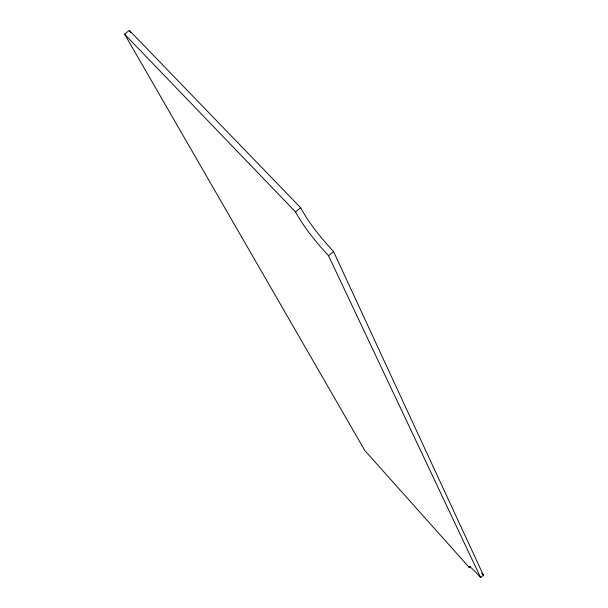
<?xml version="1.0" encoding="UTF-8"?>
<svg xmlns="http://www.w3.org/2000/svg" width="608" height="608" viewBox="0 0 608 608"><rect width="100%" height="100%" fill="white"/><g stroke="black" fill="none" stroke-linecap="round" stroke-linejoin="round"><path stroke-width="0.91" d="M480.639 577.6L483.421 575.206L333.556 251.56C321.184 238.116 309.396 223.881 300.664 207.746L129.344 30.4L124.579 34.147L364.876 450.596L469.194 567.408A22.086 1.664 49.4 0 1 480.639 577.6L328.518 255.71C316.152 242.235 304.365 228.008 295.534 211.926L124.579 34.147M469.194 567.408L470.554 566.238M328.518 255.71L333.556 251.56M295.534 211.926L300.664 207.746M129.344 30.4L130.758 32.87M481.574 573.169A22.086 1.718 49.4 0 1 483.421 575.206"/></g></svg>
